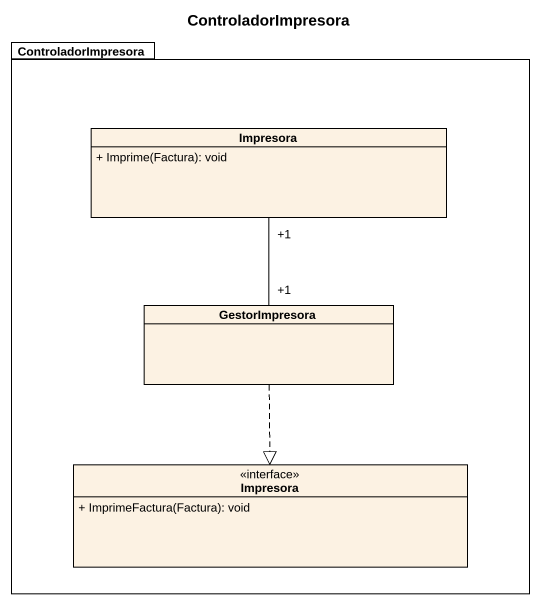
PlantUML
@startuml
title ControladorImpresora
hide circle
hide empty members
skinparam classAttributeIconSize 0
package ControladorImpresora {
  class Impresora {
    + Imprime(Factura): void
  }
  class GestorImpresora
  class "Impresora" as Impresora_2 <<interface>> {
    + ImprimeFactura(Factura): void
  }
}
Impresora "+1" -- "+1" GestorImpresora
GestorImpresora ..|> Impresora_2
@enduml
